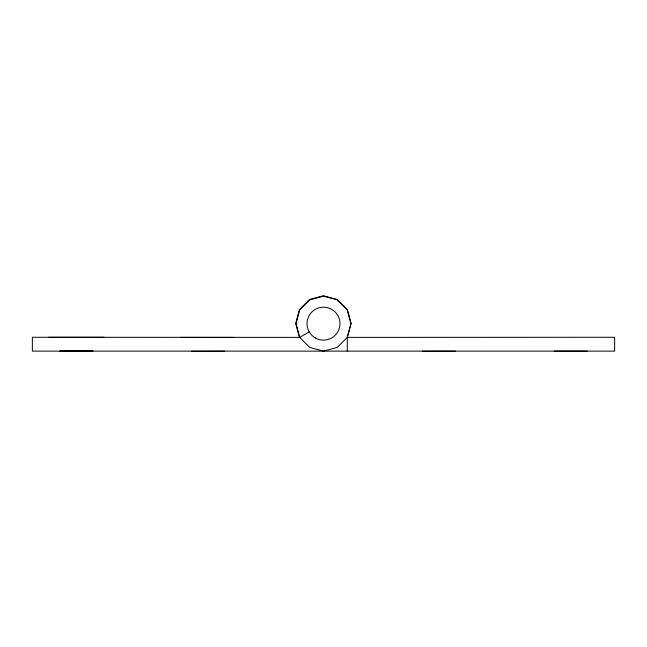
<?xml version="1.0" encoding="UTF-8"?>
<svg xmlns="http://www.w3.org/2000/svg" width="647" height="647" viewBox="0 0 647 647"><rect width="100%" height="100%" fill="white"/><g stroke="black" fill="none" stroke-linecap="round" stroke-linejoin="round"><path stroke-width="0.97" d="M347.366 337.273L351.07 323.435L347.366 309.589L337.233 299.464L323.387 295.752L309.549 299.464L299.415 309.589L295.703 323.435L299.415 337.273M309.226 331.895L299.715 337.386L32.35 337.273L32.35 351.119L614.65 351.119L614.65 337.273L347.285 337.386L337.233 347.439L323.5 351.119L309.767 347.439L299.715 337.386L296.035 323.654L299.715 309.921L309.767 299.86L323.5 296.18L337.233 299.86L347.285 309.921L350.965 323.654L347.285 337.386L347.285 351.119M48.832 337.289L103.763 337.265M180.675 337.386L233.769 337.41M191.666 351.248L224.614 351.208M422.386 351.2L455.351 351.184M554.228 351.127L587.185 351.127M92.78 351.111L59.823 351.127L92.772 351.135M315.259 337.92A16.482 16.482 0 0 0 339.982 323.654A16.482 16.482 0 0 0 315.259 309.379A16.482 16.482 0 0 0 315.259 337.92"/></g></svg>
